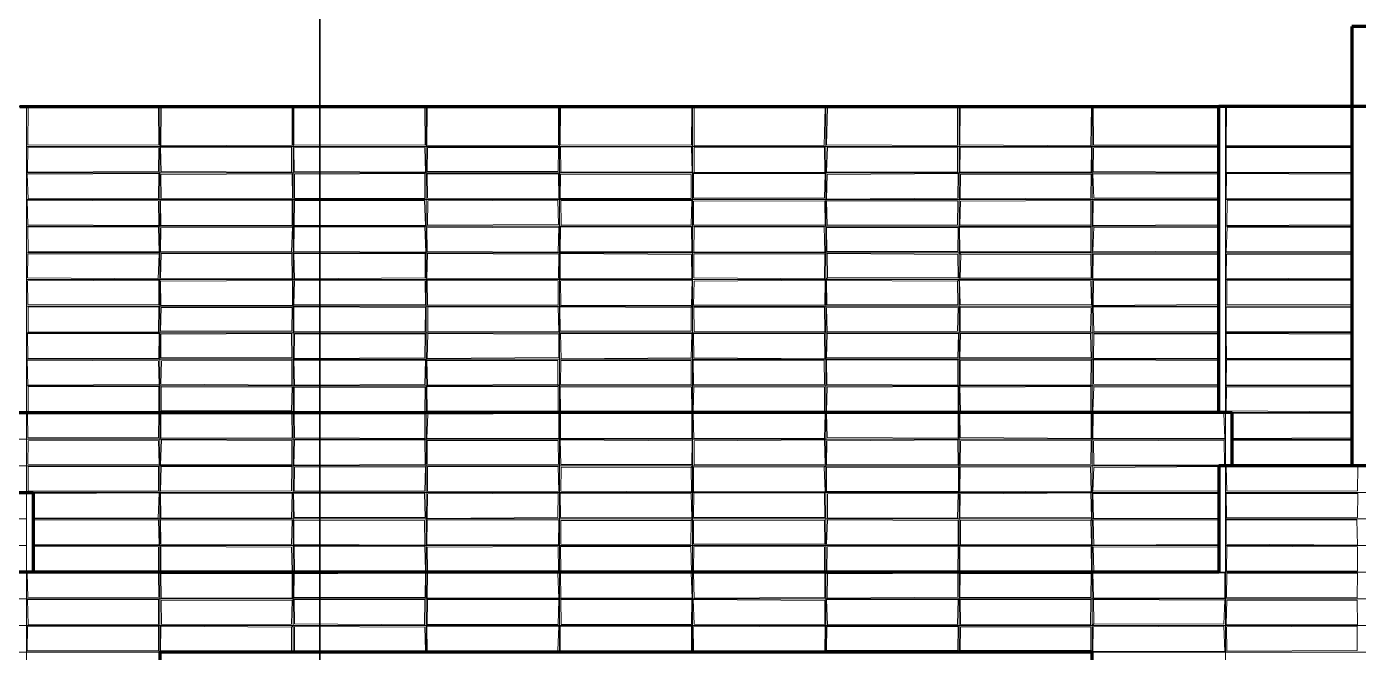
# Model space of a CAD drawing. Extents: x -50000 to 1632000, y -47600 to 308800.
# Drawn here: x 946000 to 1005987, y 46586 to 74800 of the extents above; entities that cross this region are included whole.
import ezdxf

# ---------------------------------------------------------------- set-up
doc = ezdxf.new("R2010")
doc.units = 0
doc.header["$MEASUREMENT"] = 0
doc.layers.get('Defpoints').update_dxf_attribs({"color": 6})
doc.layers.add('2', color=7, linetype='Continuous')
doc.styles.get("Standard").update_dxf_attribs({"font": 'isocpeur.ttf'})
doc.dimstyles.get("Standard").update_dxf_attribs({"dimscale": 200, "dimtxt": 2.5, "dimasz": 1.5, "dimexe": 1.5, "dimexo": 5, "dimgap": 1, "dimtad": 1, "dimtoh": 1, "dimdec": 0, "dimrnd": 10, "dimzin": 0, "dimtxsty": 'Standard', "dimblk": 'OBLIQUE', "dimcen": 1, "dimdle": 1.5, "dimclrd": 256, "dimclre": 256, "dimclrt": 256, "dimadec": 0, "dimazin": 0, "dimtfac": 1, "dimtdec": 0, "dimtix": 1, "dimtmove": 0, "dimatfit": 3, "dimldrblk": 'NONE', "dimfxl": 1, "dimtolj": 1, "dimtzin": 0, "dimlwd": 18, "dimlwe": 18, "dimarcsym": 1})

# ---------------------------------------------------------------- blocks, each defined once
blk = doc.blocks.new('_Oblique')
at = {"color": 0, "linetype": 'ByBlock', "lineweight": -2}
blk.add_line((-0.5, -0.5), (0.5, 0.5), dxfattribs=at)
blk = doc.blocks.new('*D19')
at = {"layer": '2', "linetype": 'Continuous', "lineweight": 18, "transparency": 16777216}
blk.add_line((837700, -4400), (1240300, -4400), dxfattribs=at)
at = {"layer": 'Defpoints', "color": 0, "linetype": 'Continuous', "transparency": 16777216}
for p in [(1240000, 220000), (838000, 0), (1240000, -4400)]:
    blk.add_point(p, dxfattribs=at)
at = {"layer": '2', "linetype": 'Continuous', "lineweight": 18, "transparency": 16777216, "xscale": 300, "yscale": 300, "zscale": 300, "rotation": 180}
blk.add_blockref('_Oblique', (838000, -4400), dxfattribs=at)
at = {"layer": '2', "linetype": 'Continuous', "lineweight": 18, "transparency": 16777216, "xscale": 300, "yscale": 300, "zscale": 300}
blk.add_blockref('_Oblique', (1240000, -4400), dxfattribs=at)
at = {"layer": '2', "linetype": 'Continuous', "lineweight": 18, "transparency": 16777216, "insert": (1039000, -3950), "char_height": 500, "attachment_point": 5}
blk.add_mtext('\\A1;402000', dxfattribs=at)
blk = doc.blocks.new('_None')

msp = doc.modelspace()

# ---------------------------------------------------------------- linework, layer by layer
at = {"layer": '2', "linetype": 'Continuous', "lineweight": 70}
for p, q in [((1030300, 74800), (1005700, 74800)), ((1005700, 74800), (1005700, 71200)), ((945700, 71200), (999700, 71200)), ((999700, 57400), (999700, 71200)), ((1005700, 71200), (999700, 71200)), ((1030300, 71200), (1005700, 71200)), ((1005700, 71200), (1005700, 55000)), ((942700, 57400), (964000, 57400)), ((1000300, 57400), (964000, 57400)), ((1000300, 55000), (1000300, 57400)), ((1036300, 55000), (999700, 55000)), ((999700, 55000), (999700, 50200)), ((937300, 53800), (946300, 53800)), ((946300, 53800), (946300, 50200)), ((999700, 50200), (921700, 50200))]:
    msp.add_line(p, q, dxfattribs=at)
at = {"layer": '2', "color": 8, "linetype": 'Continuous', "lineweight": 13}
for p, q in [((946000, 71200), (946000, 14200)), ((952000, 33400), (952000, 71200)), ((958000, 46600), (958000, 71200)), ((964000, 46600), (964000, 71200)), ((970000, 46600), (970000, 71200)), ((976000, 46600), (976000, 71200)), ((982000, 46600), (982000, 71200)), ((988000, 46600), (988000, 71200)), ((994000, 71200), (994000, 16600)), ((1000000, 33400), (1000000, 71200)), ((999700, 69400), (946000, 69400)), ((1005700, 69400), (1000000, 69400)), ((999700, 68200), (946000, 68200)), ((1005700, 68200), (1000000, 68200)), ((999700, 67000), (946000, 67000)), ((1005700, 67000), (1000000, 67000)), ((999700, 65800), (946000, 65800)), ((1005700, 65800), (1000000, 65800)), ((999700, 64600), (946000, 64600)), ((1005700, 64600), (1000000, 64600)), ((999700, 63400), (946000, 63400)), ((1005700, 63400), (1000000, 63400)), ((999700, 62200), (946000, 62200)), ((1005700, 62200), (1000000, 62200)), ((999700, 61000), (946000, 61000)), ((1005700, 61000), (1000000, 61000)), ((999700, 59800), (946000, 59800)), ((1005700, 59800), (1000000, 59800)), ((999700, 58600), (946000, 58600)), ((1005700, 58600), (1000000, 58600)), ((1005700, 57400), (1000300, 57400)), ((1000000, 56200), (943000, 56200)), ((1005700, 56200), (1000300, 56200)), ((999700, 55000), (943000, 55000)), ((999700, 53800), (946300, 53800)), ((1036000, 53800), (1000000, 53800)), ((946000, 52600), (937300, 52600)), ((999700, 52600), (946300, 52600)), ((1036000, 52600), (1000000, 52600)), ((946000, 51400), (937300, 51400)), ((999700, 51400), (946300, 51400)), ((1036000, 51400), (1000000, 51400)), ((1090000, 50200), (922000, 50200)), ((1114000, 49000), (922000, 49000)), ((1114000, 47800), (922000, 47800)), ((1114000, 46600), (922000, 46600))]:
    msp.add_line(p, q, dxfattribs=at)
at = {"layer": '2', "color": 8, "linetype": 'Continuous', "lineweight": 9}
for p, q in [((946054, 69455.7), (946072.9, 71166.3)), ((946072.9, 71166.3), (951942.4, 71129.3)), ((951960, 69474.1), (951942.4, 71129.3)), ((952038.3, 69427.2), (952057.4, 71153.5)), ((952057.4, 71153.5), (957954, 71127.6)), ((957965.8, 69454.8), (957954, 71127.6)), ((958029.8, 69449), (958031.1, 71162.5)), ((958031.1, 71162.5), (963936.9, 71165.5)), ((963953, 69467.8), (963936.9, 71165.5)), ((964026.3, 69438.3), (964046.9, 71130.8)), ((964046.9, 71130.8), (969954, 71174.7)), ((969958.7, 69451.8), (969954, 71174.7)), ((970026.9, 69474.6), (970051.7, 71146.9)), ((970051.7, 71146.9), (975964.3, 71134.4)), ((975948.4, 69455.2), (975964.3, 71134.4)), ((976062.5, 71139.6), (981964.1, 71154.1)), ((976066, 69426.8), (976062.5, 71139.6)), ((981931, 69445.8), (981964.1, 71154.1)), ((982025.9, 69471.2), (982073.1, 71152.7)), ((982073.1, 71152.7), (987930.1, 71150)), ((987930, 69434.7), (987930.1, 71150)), ((988037, 69467.7), (988052.5, 71171.1)), ((988052.5, 71171.1), (993961.4, 71167.3)), ((993929.1, 69428.6), (993961.4, 71167.3)), ((994042.3, 71150.3), (999684.6, 71163.7)), ((994062.7, 69448.9), (994042.3, 71150.3)), ((1000027.4, 69430.4), (1000049.1, 71159.9)), ((1000049.1, 71159.9), (1005680.9, 71164.7)), ((946044.7, 68241.5), (946056.9, 69362.7)), ((946054, 69455.7), (951960, 69474.1)), ((946056.9, 69362.7), (951959.6, 69332.1)), ((951934, 68272), (951959.6, 69332.1)), ((952031, 69347), (957928.5, 69357.2)), ((952054.3, 68273.2), (952031, 69347)), ((952038.3, 69427.2), (957965.8, 69454.8)), ((957926.9, 68234.8), (957928.5, 69357.2)), ((958029.8, 69449), (963953, 69467.8)), ((958030.6, 69329.2), (963940.1, 69345.1)), ((958049.7, 68270.5), (958030.6, 69329.2)), ((963960.1, 68234.4), (963940.1, 69345.1)), ((964026.3, 69438.3), (969958.7, 69451.8)), ((964036.1, 68260.9), (964057.7, 69353.6)), ((964057.7, 69353.6), (969959.3, 69346.8)), ((969946.5, 68262.5), (969959.3, 69346.8)), ((970026.9, 69474.6), (975948.4, 69455.2)), ((970053.5, 69372.4), (975942.2, 69364.9)), ((970059.8, 68233), (970053.5, 69372.4)), ((975974.1, 68233.9), (975942.2, 69364.9)), ((976066, 69426.8), (981931, 69445.8)), ((976067, 69354.9), (981935.5, 69371.9)), ((976074.8, 68234.3), (976067, 69354.9)), ((981949.8, 68229.1), (981935.5, 69371.9)), ((982025.9, 69471.2), (987930, 69434.7)), ((982035.7, 68257.7), (982072.3, 69359.8)), ((982072.3, 69359.8), (987934.5, 69356.4)), ((987934, 68239.4), (987934.5, 69356.4)), ((988037, 69467.7), (993929.1, 69428.6)), ((988045.2, 69343.7), (988041.2, 68253.9)), ((988045.2, 69343.7), (993962.7, 69360.4)), ((993944.5, 68230.9), (993962.7, 69360.4)), ((994045.8, 68264.4), (994051.1, 69338.2)), ((994051.1, 69338.2), (999670.9, 69354.2)), ((994062.7, 69448.9), (999668.1, 69454.6)), ((1000025.2, 69356.3), (1005664.1, 69342.9)), ((1000027.9, 68241.1), (1000025.2, 69356.3)), ((1000027.4, 69430.4), (1005669.5, 69448.7)), ((946028.2, 68151.2), (951956.8, 68173)), ((946068.7, 67039.6), (946028.2, 68151.2)), ((946044.7, 68241.5), (951934, 68272)), ((951946.7, 67045.5), (951956.8, 68173)), ((952051.2, 68131.9), (957966.3, 68161.9)), ((952062.8, 67054.9), (952051.2, 68131.9)), ((952054.3, 68273.2), (957926.9, 68234.8)), ((957971.1, 67060.7), (957966.3, 68161.9)), ((958049.7, 68270.5), (963960.1, 68234.4)), ((958065.1, 68143), (963934.6, 68169.8)), ((958071.1, 67045.9), (958065.1, 68143)), ((963932.4, 67042.9), (963934.6, 68169.8)), ((964036.1, 68260.9), (969946.5, 68262.5)), ((964036.4, 68160.7), (969953.5, 68158.2)), ((964050.1, 67069.5), (964036.4, 68160.7)), ((969971.8, 67048.7), (969953.5, 68158.2)), ((970037.3, 67044.4), (970048.5, 68143.9)), ((970048.5, 68143.9), (975932.4, 68137.5)), ((970059.8, 68233), (975974.1, 68233.9)), ((975927.2, 67050.5), (975932.4, 68137.5)), ((976035.3, 67068.4), (976041.8, 68174.9)), ((976041.8, 68174.9), (981968.6, 68170.9)), ((976074.8, 68234.3), (981949.8, 68229.1)), ((981944.5, 67069.3), (981968.6, 68170.9)), ((982034.2, 67025.6), (982063.4, 68131.1)), ((982035.7, 68257.7), (987934, 68239.4)), ((982063.4, 68131.1), (987965.2, 68174.5)), ((987940.5, 67069.3), (987965.2, 68174.5)), ((988041.2, 68253.9), (993944.5, 68230.9)), ((988046.9, 67035), (988066.8, 68152)), ((988066.8, 68152), (993957.9, 68151.3)), ((993933.4, 67061.8), (993957.9, 68151.3)), ((994027.1, 68149.5), (999675.4, 68168)), ((994069.1, 67069), (994027.1, 68149.5)), ((994045.8, 68264.4), (999672.2, 68242.3)), ((1000027.9, 68241.1), (1005664.1, 68227.2)), ((1000034.7, 67051.1), (1000051.1, 68174.4)), ((1000051.1, 68174.4), (1005669.8, 68151.5)), ((946027.1, 66971.7), (951936.5, 66950.3)), ((946051.3, 65862.2), (946027.1, 66971.7)), ((946068.7, 67039.6), (951946.7, 67045.5)), ((951953, 65827), (951936.5, 66950.3)), ((952035, 66939.9), (957961.4, 66973.9)), ((952040.8, 65838), (952035, 66939.9)), ((952062.8, 67054.9), (957971.1, 67060.7)), ((957964.9, 65842.6), (957961.4, 66973.9)), ((958055.5, 65827.2), (958059.3, 66958.2)), ((958059.3, 66958.2), (963928.7, 66966.7)), ((958071.1, 67045.9), (963932.4, 67042.9)), ((963969.6, 65825.6), (963928.7, 66966.7)), ((964050.1, 67069.5), (969971.8, 67048.7)), ((964054.8, 65851.1), (964074.9, 66947.4)), ((964074.9, 66947.4), (969929.1, 66972.7)), ((969953.7, 65871.8), (969929.1, 66972.7)), ((970037.3, 67044.4), (975927.2, 67050.5)), ((970061.4, 66965.6), (975963.5, 66962.2)), ((970070.9, 65844.7), (970061.4, 66965.6)), ((975935.1, 65857.4), (975963.5, 66962.2)), ((976035.3, 67068.4), (981944.5, 67069.3)), ((976042.3, 66930.2), (981947.3, 66939.7)), ((976042.7, 65855.8), (976042.3, 66930.2)), ((981966.2, 65850.8), (981947.3, 66939.7)), ((982034.2, 67025.6), (987940.5, 67069.3)), ((982036.4, 66949.2), (987940.7, 66947.7)), ((982055.1, 65845.1), (982036.4, 66949.2)), ((987936.7, 65861.5), (987940.7, 66947.7)), ((988040.1, 65861.3), (988064.4, 66929.7)), ((988046.9, 67035), (993933.4, 67061.8)), ((988064.4, 66929.7), (993931.3, 66961.9)), ((993933.2, 65842.5), (993931.3, 66961.9)), ((994031.8, 65829.6), (994036.4, 66941.7)), ((994036.4, 66941.7), (999681.8, 66963.1)), ((994069.1, 67069), (999682, 67066.2)), ((1000034.7, 67051.1), (1005666.3, 67059.9)), ((1000057.8, 65838.8), (1000071.5, 66966.6)), ((1000071.5, 66966.6), (1005672.5, 66968.7)), ((946051.3, 65862.2), (951953, 65827)), ((946054.5, 65773.8), (951932.6, 65757.3)), ((946072.5, 64639.9), (946054.5, 65773.8)), ((951965.9, 64641.7), (951932.6, 65757.3)), ((952027.4, 64661.5), (952047.9, 65729.1)), ((952040.8, 65838), (957964.9, 65842.6)), ((952047.9, 65729.1), (957973.7, 65761.7)), ((957933.1, 64650.6), (957973.7, 65761.7)), ((958040.8, 64653.1), (958050.3, 65768.7)), ((958050.3, 65768.7), (963936.8, 65774.5)), ((958055.5, 65827.2), (963969.6, 65825.6)), ((963975, 64629), (963936.8, 65774.5)), ((964033, 65727.9), (969971.9, 65763.7)), ((964046.8, 64656.5), (964033, 65727.9)), ((964054.8, 65851.1), (969953.7, 65871.8)), ((969945.8, 64629.5), (969971.9, 65763.7)), ((970036.9, 64648.1), (970043, 65767)), ((970043, 65767), (975954.6, 65754.3)), ((970070.9, 65844.7), (975935.1, 65857.4)), ((975967.2, 64649.3), (975954.6, 65754.3)), ((976042.7, 65855.8), (981966.2, 65850.8)), ((976047.2, 64634.1), (976062.1, 65754.6)), ((976062.1, 65754.6), (981931.4, 65773.1)), ((981951.7, 64634.9), (981931.4, 65773.1)), ((982030.3, 65742.6), (987963.1, 65737.3)), ((982042.5, 64658.5), (982030.3, 65742.6)), ((982055.1, 65845.1), (987936.7, 65861.5)), ((987940.3, 64660.2), (987963.1, 65737.3)), ((988025.7, 65758.1), (993938.5, 65752.4)), ((988039.8, 64646.7), (988025.7, 65758.1)), ((988040.1, 65861.3), (993933.2, 65842.5)), ((993932.3, 64648.8), (993938.5, 65752.4)), ((994026, 64671), (994071.5, 65758.8)), ((994031.8, 65829.6), (999677.7, 65858.4)), ((994071.5, 65758.8), (999670.6, 65741.2)), ((1000035.8, 64638.5), (1000074.6, 65761.8)), ((1000057.8, 65838.8), (1005666, 65858.3)), ((1000074.6, 65761.8), (1005666.9, 65755.9)), ((946035.9, 63474.8), (946046.5, 64538.7)), ((946046.5, 64538.7), (951968.3, 64557.8)), ((946072.5, 64639.9), (951965.9, 64641.7)), ((951929.4, 63425.1), (951968.3, 64557.8)), ((952027.4, 64661.5), (957933.1, 64650.6)), ((952036.6, 63454.5), (952055.3, 64557.7)), ((952055.3, 64557.7), (957951.4, 64569.1)), ((957956.1, 63434.9), (957951.4, 64569.1)), ((958028.7, 64562.7), (963944.6, 64566.6)), ((958059.2, 63434.2), (958028.7, 64562.7)), ((958040.8, 64653.1), (963975, 64629)), ((963959.1, 63470), (963944.6, 64566.6)), ((964029.3, 63452.1), (964061, 64574.1)), ((964046.8, 64656.5), (969945.8, 64629.5)), ((964061, 64574.1), (969969.9, 64539)), ((969960.9, 63444.3), (969969.9, 64539)), ((970029.4, 63425.4), (970036.4, 64564.9)), ((970036.4, 64564.9), (975941.7, 64532.3)), ((970036.9, 64648.1), (975967.2, 64649.3)), ((975961.4, 63433.6), (975941.7, 64532.3)), ((976047.2, 64634.1), (981951.7, 64634.9)), ((976051.8, 63473.3), (976056.8, 64540.4)), ((976056.8, 64540.4), (981956.4, 64557.9)), ((981939.2, 63432), (981956.4, 64557.9)), ((982042.5, 64658.5), (987940.3, 64660.2)), ((982066.7, 64567.7), (987952.5, 64532.3)), ((982072.3, 63474.7), (982066.7, 64567.7)), ((987955.5, 63473.5), (987952.5, 64532.3)), ((988000, 64600), (988074.3, 64531.6)), ((988039.8, 64646.7), (993932.3, 64648.8)), ((988044.3, 63453.4), (988074.3, 64531.6)), ((988074.3, 64531.6), (993938.3, 64538.8)), ((993956.3, 63458.4), (993938.3, 64538.8)), ((994026, 64671), (999679.2, 64647.8)), ((994029.1, 63463.4), (994034.8, 64542.6)), ((994034.8, 64542.6), (999668.4, 64533)), ((1000031.2, 63454.6), (1000041.1, 64538.2)), ((1000035.8, 64638.5), (1005668.5, 64669.6)), ((1000041.1, 64538.2), (1005668, 64533.3)), ((946035.9, 63474.8), (951929.4, 63425.1)), ((946042, 63333), (951959.3, 63361.5)), ((946053.1, 62273.6), (946042, 63333)), ((951952.4, 62256.9), (951959.3, 63361.5)), ((952034.7, 63330.5), (957969, 63347.3)), ((952052.1, 62233.5), (952034.7, 63330.5)), ((952036.6, 63454.5), (957956.1, 63434.9)), ((957971.7, 62228.4), (957969, 63347.3)), ((958065.2, 63357.7), (958040.9, 62260.4)), ((958059.2, 63434.2), (963959.1, 63470)), ((963956.7, 63332.4), (958065.2, 63357.7)), ((963959.8, 62257), (963956.7, 63332.4)), ((964029.3, 63452.1), (969960.9, 63444.3)), ((964040.8, 63371.8), (969941.5, 63341.9)), ((964049.8, 62239), (964040.8, 63371.8)), ((969947.2, 62255.9), (969941.5, 63341.9)), ((970029.4, 63425.4), (975961.4, 63433.6)), ((970050.6, 63345.5), (975974, 63372)), ((970060.4, 62230), (970050.6, 63345.5)), ((975952.5, 62247.7), (975974, 63372)), ((976042.8, 62240.7), (976067.4, 63329.5)), ((976051.8, 63473.3), (981939.2, 63432)), ((976067.4, 63329.5), (981963.3, 63371.1)), ((981948.6, 62249.8), (981963.3, 63371.1)), ((982000, 63400), (982072.3, 63474.7)), ((982028.1, 63360.5), (987925.7, 63328.2)), ((982047.5, 62249.5), (982028.1, 63360.5)), ((982072.3, 63474.7), (987955.5, 63473.5)), ((988000, 63400), (987925.7, 63328.2)), ((987949.6, 62262.7), (987925.7, 63328.2)), ((988027.7, 63352.3), (993942.5, 63336)), ((988043.1, 62266.7), (988027.7, 63352.3)), ((988044.3, 63453.4), (993956.3, 63458.4)), ((993962.6, 62249.8), (993942.5, 63336)), ((994029.1, 63463.4), (999678.1, 63446.3)), ((994044.3, 62227.5), (994052.2, 63347.4)), ((994052.2, 63347.4), (999673.6, 63336.5)), ((1000031.2, 63454.6), (1005682.7, 63430.1)), ((1000061.3, 62259.1), (1000068.9, 63365.1)), ((1000068.9, 63365.1), (1005664.2, 63341.8)), ((946053.1, 62273.6), (951952.4, 62256.9)), ((946070.5, 61030.8), (946074.3, 62164.6)), ((946074.3, 62164.6), (951956.2, 62163.4)), ((951943.5, 61025.8), (951956.2, 62163.4)), ((952029.3, 61068.8), (952053.2, 62135.6)), ((952052.1, 62233.5), (957971.7, 62228.4)), ((952053.2, 62135.6), (957962.6, 62134.8)), ((957943.3, 61067.7), (957962.6, 62134.8)), ((958033.1, 61035.7), (958033.7, 62169.9)), ((958033.7, 62169.9), (963963.1, 62134.4)), ((958040.9, 62260.4), (963959.8, 62257)), ((963955.2, 61056.2), (963963.1, 62134.4)), ((964049.8, 62239), (969947.2, 62255.9)), ((964069, 62170), (969938.2, 62163.4)), ((964073.1, 61032.7), (964069, 62170)), ((969969.6, 61050.9), (969938.2, 62163.4)), ((970025.1, 62159.6), (975927.6, 62128.6)), ((970025.3, 61068.5), (970025.1, 62159.6)), ((970060.4, 62230), (975952.5, 62247.7)), ((976000, 62200), (975927.6, 62128.6)), ((975928.9, 61067.8), (975927.6, 62128.6)), ((976042.8, 62240.7), (981948.6, 62249.8)), ((976057.6, 62148.9), (981941.2, 62149.7)), ((976068.6, 61052.7), (976057.6, 62148.9)), ((981961.4, 61036.4), (981941.2, 62149.7)), ((982034.7, 62127), (987960.2, 62129.3)), ((982063.6, 61032.5), (982034.7, 62127)), ((982047.5, 62249.5), (987949.6, 62262.7)), ((987933.4, 61067), (987960.2, 62129.3)), ((988043.1, 62266.7), (993962.6, 62249.8)), ((988057, 62156), (993955.9, 62125.1)), ((988057.6, 61049.5), (988057, 62156)), ((993926.8, 61041.3), (993955.9, 62125.1)), ((994044.3, 62227.5), (999679.3, 62266.5)), ((994047.7, 62168.9), (999684.8, 62172)), ((994072.6, 61033.1), (994047.7, 62168.9)), ((1000028.5, 62130.8), (1005670.5, 62154)), ((1000033.6, 61046.1), (1000028.5, 62130.8)), ((1000061.3, 62259.1), (1005669.6, 62267.6)), ((946043.3, 60964.4), (951974.2, 60955.5)), ((946048.4, 59837.1), (946043.3, 60964.4)), ((946070.5, 61030.8), (951943.5, 61025.8)), ((951954.4, 59844.5), (951974.2, 60955.5)), ((952029.3, 61068.8), (957943.3, 61067.7)), ((952038.6, 60934.5), (957925.9, 60966.2)), ((952050.3, 59864.2), (952038.6, 60934.5)), ((957939, 59873.6), (957925.9, 60966.2)), ((958033.1, 61035.7), (963955.2, 61056.2)), ((958044.8, 59843), (958059.3, 60954.4)), ((958059.3, 60954.4), (963946.3, 60952)), ((963940.5, 59862.7), (963946.3, 60952)), ((964036.7, 59828.9), (964066.5, 60970.8)), ((964066.5, 60970.8), (969973.3, 60927.7)), ((964073.1, 61032.7), (969969.6, 61050.9)), ((969969.4, 59874.5), (969973.3, 60927.7)), ((970025.3, 61068.5), (975928.9, 61067.8)), ((970044.2, 60965.7), (975969.8, 60969.6)), ((970071.1, 59827.1), (970044.2, 60965.7)), ((975935.3, 59860.7), (975969.8, 60969.6)), ((976045.6, 60958.4), (981933.1, 60946.7)), ((976051.7, 59871.8), (976045.6, 60958.4)), ((976068.6, 61052.7), (981961.4, 61036.4)), ((981951.2, 59825.3), (981933.1, 60946.7)), ((982028.8, 59862), (982066.1, 60964.6)), ((982063.6, 61032.5), (987933.4, 61067)), ((982066.1, 60964.6), (987972.1, 60961)), ((987945.7, 59868.8), (987972.1, 60961)), ((988028.9, 59866.9), (988061.6, 60961.4)), ((988057.6, 61049.5), (993926.8, 61041.3)), ((988061.6, 60961.4), (993925.8, 60969.4)), ((993958.5, 59872.7), (993925.8, 60969.4)), ((994052.5, 59853.3), (994069.6, 60948.9)), ((994069.6, 60948.9), (999677.8, 60955.8)), ((994072.6, 61033.1), (999679.2, 61073.1)), ((1000033.6, 61046.1), (1005662.9, 61036.1)), ((1000037, 60969.8), (1005667.8, 60930.6)), ((1000051.1, 59838.6), (1000037, 60969.8)), ((946025.7, 59763.7), (951935.7, 59734.1)), ((946057.7, 58628.1), (946025.7, 59763.7)), ((946048.4, 59837.1), (951954.4, 59844.5)), ((951969.1, 58658.1), (951935.7, 59734.1)), ((952050.3, 59864.2), (957939, 59873.6)), ((952051.3, 58672.9), (952074.3, 59733.6)), ((952074.3, 59733.6), (957948, 59755.9)), ((957945.1, 58628.5), (957948, 59755.9)), ((958029.9, 59756.8), (963968.3, 59757.6)), ((958063.8, 58639.6), (958029.9, 59756.8)), ((958044.8, 59843), (963940.5, 59862.7)), ((963929.7, 58664.7), (963968.3, 59757.6)), ((964027.1, 59752.9), (969933.3, 59739.8)), ((964061.5, 58634.4), (964027.1, 59752.9)), ((964036.7, 59828.9), (969969.4, 59874.5)), ((969926.2, 58668.3), (969933.3, 59739.8)), ((970046.9, 58661.7), (970067.3, 59745.4)), ((970067.3, 59745.4), (975934.9, 59747.7)), ((970071.1, 59827.1), (975935.3, 59860.7)), ((975934.2, 58641.6), (975934.9, 59747.7)), ((976027.8, 59766.9), (981926, 59761.9)), ((976042.6, 58652.1), (976027.8, 59766.9)), ((976051.7, 59871.8), (981951.2, 59825.3)), ((981941.2, 58668.9), (981926, 59761.9)), ((982028.8, 59862), (987945.7, 59868.8)), ((982032.1, 59766), (987939.1, 59769.9)), ((982046.7, 58666.3), (982032.1, 59766)), ((987940.5, 58633), (987939.1, 59769.9)), ((988028.9, 59866.9), (993958.5, 59872.7)), ((988050.8, 58631.1), (988057.6, 59743.8)), ((988057.6, 59743.8), (993955.7, 59760.6)), ((993930.3, 58640), (993955.7, 59760.6)), ((994052.5, 59853.3), (999682.7, 59836)), ((994053.8, 59769.4), (999676.9, 59746.2)), ((994058.1, 58673.3), (994053.8, 59769.4)), ((1000028.5, 58634.7), (1000043.6, 59766.8)), ((1000043.6, 59766.8), (1005664, 59769.6)), ((1000051.1, 59838.6), (1005668.2, 59842.8)), ((946057.7, 58628.1), (951969.1, 58658.1)), ((946065.2, 57467.1), (946066.9, 58565.6)), ((946066.9, 58565.6), (951958.4, 58566.6)), ((951956.2, 57442.7), (951958.4, 58566.6)), ((952051.3, 58672.9), (957945.1, 58628.5)), ((952063, 57469.9), (952066.9, 58566.2)), ((952066.9, 58566.2), (957957.5, 58546.7)), ((957934.6, 57469.5), (957957.5, 58546.7)), ((958046.4, 57453.8), (958055.2, 58550.8)), ((958055.2, 58550.8), (963953.3, 58541.7)), ((958063.8, 58639.6), (963929.7, 58664.7)), ((963935.6, 57441.1), (963953.3, 58541.7)), ((964027.3, 58571.8), (969947, 58554.2)), ((964049.1, 57427), (964027.3, 58571.8)), ((964061.5, 58634.4), (969926.2, 58668.3)), ((970000, 58600), (969926.2, 58668.3)), ((969948.7, 57429.8), (969947, 58554.2)), ((970027.8, 58554.4), (975942.4, 58542)), ((970047, 57467.6), (970027.8, 58554.4)), ((970046.9, 58661.7), (975934.2, 58641.6)), ((975968.9, 57466.8), (975942.4, 58542)), ((976025.1, 57462), (976050.2, 58562.2)), ((976042.6, 58652.1), (981941.2, 58668.9)), ((976050.2, 58562.2), (981934.4, 58545.4)), ((981940.6, 57474.4), (981934.4, 58545.4)), ((982033.1, 57445.4), (982053, 58544.5)), ((982046.7, 58666.3), (987940.5, 58633)), ((982053, 58544.5), (987956.4, 58571.3)), ((987964.7, 57460.2), (987956.4, 58571.3)), ((988028.8, 58550), (993942.2, 58566.8)), ((988066.4, 57472), (988028.8, 58550)), ((988050.8, 58631.1), (993930.3, 58640)), ((993937.5, 57426.1), (993942.2, 58566.8)), ((994031.1, 57460.3), (994064.7, 58553.4)), ((994058.1, 58673.3), (999671.2, 58657.7)), ((994064.7, 58553.4), (999676.7, 58545.1)), ((1000028.5, 58634.7), (1005678.9, 58629.1)), ((1000028.8, 57473.4), (1000041.1, 58554.8)), ((1000041.1, 58554.8), (1005672.1, 58544)), ((946042, 57363.2), (951950, 57370.6)), ((946059, 56254.4), (946042, 57363.2)), ((946065.2, 57467.1), (951956.2, 57442.7)), ((951932.4, 56263.2), (951950, 57370.6)), ((952044.4, 57370.4), (957952.1, 57364.7)), ((952051.1, 56250), (952044.4, 57370.4)), ((952063, 57469.9), (957934.6, 57469.5)), ((957953.9, 56263.3), (957952.1, 57364.7)), ((958046.4, 57453.8), (963935.6, 57441.1)), ((958057.7, 57366.6), (963942.4, 57367.7)), ((958062, 56253.4), (958057.7, 57366.6)), ((963935.8, 56235.9), (963942.4, 57367.7)), ((964029, 56231), (964064.9, 57329.1)), ((964049.1, 57427), (969948.7, 57429.8)), ((964064.9, 57329.1), (969969.1, 57360.6)), ((969971.8, 56238.7), (969969.1, 57360.6)), ((970047, 57467.6), (975968.9, 57466.8)), ((970050.5, 56236.7), (970055.1, 57343.1)), ((970055.1, 57343.1), (975961.3, 57357.8)), ((975964.9, 56249.9), (975961.3, 57357.8)), ((976025.1, 57462), (981940.6, 57474.4)), ((976027.6, 57348.8), (981973.5, 57369)), ((976052.5, 56226.1), (976027.6, 57348.8)), ((981941.1, 56228.2), (981973.5, 57369)), ((982030, 57373.8), (987963.6, 57340.2)), ((982060.2, 56269.3), (982030, 57373.8)), ((982033.1, 57445.4), (987964.7, 57460.2)), ((987966.6, 56250.1), (987963.6, 57340.2)), ((988036.4, 57372.3), (993954.2, 57334.2)), ((988051.7, 56273.4), (988036.4, 57372.3)), ((988066.4, 57472), (993937.5, 57426.1)), ((993947.2, 56233.3), (993954.2, 57334.2)), ((994031.1, 57460.3), (999668.3, 57452.8)), ((994031.6, 56230), (994035.7, 57358.6)), ((994035.7, 57358.6), (999933, 57349.4)), ((999965, 56244.5), (999933, 57349.4)), ((1000028.8, 57473.4), (1005673.1, 57435)), ((1000327.7, 57364.7), (1005663.2, 57335.9)), ((946049.8, 55073.8), (946062.9, 56129)), ((946059, 56254.4), (951932.4, 56263.2)), ((946062.9, 56129), (951936.2, 56142.9)), ((951965.9, 55061.9), (951936.2, 56142.9)), ((952034.1, 55040.7), (952069.9, 56166.9)), ((952051.1, 56250), (957953.9, 56263.3)), ((952069.9, 56166.9), (957941.3, 56141.4)), ((957948.6, 55039.5), (957941.3, 56141.4)), ((958037.5, 55032.8), (958063.6, 56153.7)), ((958062, 56253.4), (963935.8, 56235.9)), ((958063.6, 56153.7), (963933, 56166.8)), ((963950.2, 55059), (963933, 56166.8)), ((964029, 56231), (969971.8, 56238.7)), ((964037.8, 55074.6), (964047.4, 56132.4)), ((964047.4, 56132.4), (969941.9, 56134.4)), ((969956.3, 55051), (969941.9, 56134.4)), ((970034.1, 56172.7), (975972.6, 56131.7)), ((970070, 55063), (970034.1, 56172.7)), ((970050.5, 56236.7), (975964.9, 56249.9)), ((975956.1, 55058.9), (975972.6, 56131.7)), ((976052.5, 56226.1), (981941.1, 56228.2)), ((976065.6, 55048.4), (976069.4, 56130.2)), ((976069.4, 56130.2), (981937.3, 56165.1)), ((981964.1, 55074.4), (981937.3, 56165.1)), ((982028.7, 55056.9), (982047.4, 56125.4)), ((982047.4, 56125.4), (987949.8, 56172.7)), ((982060.2, 56269.3), (987966.6, 56250.1)), ((987963.4, 55045.8), (987949.8, 56172.7)), ((988051.7, 56273.4), (993947.2, 56233.3)), ((988051.8, 55060.6), (988061.1, 56130.1)), ((988061.1, 56130.1), (993947.6, 56143.5)), ((993928.9, 55067.5), (993947.6, 56143.5)), ((994031.6, 56230), (999965, 56244.5)), ((994051.8, 56129.7), (999940.9, 56159.9)), ((994073.2, 55025.6), (994051.8, 56129.7)), ((999954.9, 55040.9), (999940.9, 56159.9)), ((1000322.5, 56231.9), (1005669.2, 56253)), ((1000331.2, 56154.7), (1005671.4, 56150.5)), ((946049.8, 55073.8), (951965.9, 55061.9)), ((946066.8, 53857.4), (946071.3, 54962)), ((946071.3, 54962), (951935.6, 54965.3)), ((951938.9, 53862), (951935.6, 54965.3)), ((952034.1, 55040.7), (957948.6, 55039.5)), ((952034.2, 53849.4), (952059.9, 54960.4)), ((952059.9, 54960.4), (957951.9, 54969.6)), ((957932.1, 53862.8), (957951.9, 54969.6)), ((958037.5, 55032.8), (963950.2, 55059)), ((958048.7, 53861.1), (958071.7, 54940.6)), ((958071.7, 54940.6), (963965.6, 54947.7)), ((963935.3, 53848), (963965.6, 54947.7)), ((964037.8, 55074.6), (969956.3, 55051)), ((969948.2, 54963.7), (964058.9, 54949.5)), ((964058.9, 54949.5), (964059.5, 53845.9)), ((969971.3, 53860.5), (969948.2, 54963.7)), ((970069.7, 53857.5), (970070.6, 54934.3)), ((970070, 55063), (975956.1, 55058.9)), ((970070.6, 54934.3), (975929.4, 54927)), ((976000, 55000), (975929.4, 54927)), ((975951.9, 53827.4), (975929.4, 54927)), ((976034.9, 53832.2), (976035.9, 54946)), ((976035.9, 54946), (981926.6, 54930.4)), ((976065.6, 55048.4), (981964.1, 55074.4)), ((982000, 55000), (981926.6, 54930.4)), ((981963.9, 53833.3), (981926.6, 54930.4)), ((982028.7, 55056.9), (987963.4, 55045.8)), ((982029.9, 53838.7), (982036.4, 54943.7)), ((982036.4, 54943.7), (987973.1, 54943.8)), ((987971.3, 53838.5), (987973.1, 54943.8)), ((988038.4, 53847.6), (988049.9, 54942.1)), ((988049.9, 54942.1), (993926.2, 54949.2)), ((988051.8, 55060.6), (993928.9, 55067.5)), ((993957.7, 53826), (993926.2, 54949.2)), ((994033.1, 53848.5), (994066, 54925.5)), ((994066, 54925.5), (999672, 54972.1)), ((994073.2, 55025.6), (999954.9, 55040.9)), ((1000032.5, 54960.2), (1005956.9, 54956.6)), ((1000067.9, 53852.2), (1000032.5, 54960.2)), ((1000326.5, 55039.4), (1005663.2, 55031.1)), ((1005952.5, 53864.8), (1005956.9, 54956.6)), ((946066.8, 53857.4), (951938.9, 53862)), ((946325.9, 53750.3), (951964.5, 53772.5)), ((951930.8, 52639), (951964.5, 53772.5)), ((952032.9, 53770), (957956.1, 53769.7)), ((952043.2, 52654.6), (952032.9, 53770)), ((952034.2, 53849.4), (957932.1, 53862.8)), ((957932.6, 52643.5), (957956.1, 53769.7)), ((958028.3, 53738.4), (963926.5, 53765.3)), ((958043.5, 52674.9), (958028.3, 53738.4)), ((958048.7, 53861.1), (963935.3, 53848)), ((963945.2, 52674.8), (963926.5, 53765.3)), ((964042.5, 52628.3), (964060.6, 53732.9)), ((964059.5, 53845.9), (969971.3, 53860.5)), ((964060.6, 53732.9), (969938.4, 53760)), ((969927.6, 52660.5), (969938.4, 53760)), ((970038.6, 53759), (975934, 53748)), ((970048.8, 52663), (970038.6, 53759)), ((970069.7, 53857.5), (975951.9, 53827.4)), ((975959.8, 52647.6), (975934, 53748)), ((976034.9, 53832.2), (981963.9, 53833.3)), ((976045.2, 52674.1), (976048, 53773.4)), ((976048, 53773.4), (981938.2, 53767.4)), ((981950.3, 52672.7), (981938.2, 53767.4)), ((982029.9, 53838.7), (987971.3, 53838.5)), ((982068.9, 52655.3), (982069.1, 53737)), ((982069.1, 53737), (987954.7, 53745.6)), ((987934.9, 52640), (987954.7, 53745.6)), ((988038.4, 53847.6), (993957.7, 53826)), ((988039.2, 52660.2), (988048.7, 53728.2)), ((988048.7, 53728.2), (993932.5, 53772.5)), ((993970.8, 52654.4), (993932.5, 53772.5)), ((994028.9, 53745.5), (999664, 53746.1)), ((994055.9, 52628.3), (994028.9, 53745.5)), ((994033.1, 53848.5), (999664.7, 53868.8)), ((1000026.5, 53751.6), (1005957.4, 53756.5)), ((1000050.6, 52647.9), (1000026.5, 53751.6)), ((1000067.9, 53852.2), (1005952.5, 53864.8)), ((1005942.3, 52663.2), (1005957.4, 53756.5)), ((946325.6, 52651.8), (951930.8, 52639)), ((946329.8, 52550.4), (951938.5, 52568.4)), ((951972.4, 51452.3), (951938.5, 52568.4)), ((952030.4, 52559.3), (957955.3, 52547)), ((952038.4, 51463), (952030.4, 52559.3)), ((952043.2, 52654.6), (957932.6, 52643.5)), ((957934.4, 51443.5), (957955.3, 52547)), ((958029.8, 52540), (963928.1, 52534.9)), ((958033.8, 51452.2), (958029.8, 52540)), ((958043.5, 52674.9), (963945.2, 52674.8)), ((963938.1, 51427.1), (963928.1, 52534.9)), ((964025.8, 51454.7), (964036.4, 52566)), ((964036.4, 52566), (969973.3, 52554.7)), ((964042.5, 52628.3), (969927.6, 52660.5)), ((969964.7, 51430.4), (969973.3, 52554.7)), ((970048.8, 52663), (975959.8, 52647.6)), ((970055.7, 52526), (975926.2, 52527.1)), ((970066.1, 51458.9), (970055.7, 52526)), ((975925.6, 51452.2), (975926.2, 52527.1)), ((976000, 52600), (975926.2, 52527.1)), ((976037, 52530.2), (981940.3, 52554.9)), ((976045, 51464.1), (976037, 52530.2)), ((976045.2, 52674.1), (981950.3, 52672.7)), ((981960.3, 51469.2), (981940.3, 52554.9)), ((982029.6, 51472), (982072.8, 52560.3)), ((982068.9, 52655.3), (987934.9, 52640)), ((982072.8, 52560.3), (987965.9, 52529.9)), ((987959.4, 51433.2), (987965.9, 52529.9)), ((988039.2, 52660.2), (993970.8, 52654.4)), ((988065, 51437.8), (988066.7, 52547.2)), ((988066.7, 52547.2), (993930, 52527.3)), ((994000, 52600), (993930, 52527.3)), ((993969.8, 51450.7), (993930, 52527.3)), ((994044.3, 52553.6), (999673, 52555.5)), ((994070.1, 51426.7), (994044.3, 52553.6)), ((994055.9, 52628.3), (999669.9, 52631.1)), ((1000030.3, 51468.5), (1000030.8, 52561.1)), ((1000030.8, 52561.1), (1005925.3, 52568.5)), ((1000050.6, 52647.9), (1005942.3, 52663.2)), ((1005955.2, 51426.6), (1005925.3, 52568.5)), ((946323.7, 51358.7), (951945.2, 51348.1)), ((946332.2, 51430.6), (951972.4, 51452.3)), ((951940.7, 50234.9), (951945.2, 51348.1)), ((952038.4, 51463), (957934.4, 51443.5)), ((952049.2, 51361.9), (957936, 51333.4)), ((952051.2, 50228.4), (952049.2, 51361.9)), ((957956.5, 50258.4), (957936, 51333.4)), ((958033.8, 51452.2), (963938.1, 51427.1)), ((958053.9, 51368.4), (963941.7, 51352.9)), ((958061.6, 50229), (958053.9, 51368.4)), ((963963, 50263.1), (963941.7, 51352.9)), ((964025.8, 51454.7), (969964.7, 51430.4)), ((964044.2, 51336.3), (969948.2, 51361.3)), ((964056.9, 50229.7), (964044.2, 51336.3)), ((969957.9, 50242.5), (969948.2, 51361.3)), ((970047.8, 51366.8), (975925.5, 51360.6)), ((970068.3, 50225.6), (970047.8, 51366.8)), ((970066.1, 51458.9), (975925.6, 51452.2)), ((975951.7, 50233.4), (975925.5, 51360.6)), ((976045, 51464.1), (981960.3, 51469.2)), ((976045.6, 50271.9), (976054.2, 51362.5)), ((976054.2, 51362.5), (981946.7, 51345.5)), ((981935.9, 50258.6), (981946.7, 51345.5)), ((982029.6, 51472), (987959.4, 51433.2)), ((982043.4, 50255.7), (982054.4, 51346.7)), ((982054.4, 51346.7), (987954.5, 51355.4)), ((987945.7, 50227.2), (987954.5, 51355.4)), ((988030.1, 51348.1), (993948, 51355.5)), ((988039.5, 50239.2), (988030.1, 51348.1)), ((988065, 51437.8), (993969.8, 51450.7)), ((993970.3, 50251.1), (993948, 51355.5)), ((994039.5, 51350.3), (999668.2, 51329.2)), ((994072.1, 50243.6), (994039.5, 51350.3)), ((994070.1, 51426.7), (999665, 51451.9)), ((1000030.3, 51468.5), (1005955.2, 51426.6)), ((1000052, 50253.5), (1000058.1, 51368)), ((1000058.1, 51368), (1005951, 51348.1)), ((1005953.2, 50245), (1005951, 51348.1)), ((946030.7, 50155.8), (951940.1, 50137.2)), ((946058.4, 49068.1), (946030.7, 50155.8)), ((946326.4, 50263.7), (951940.7, 50234.9)), ((951958.6, 49070.8), (951940.1, 50137.2)), ((952051.2, 50228.4), (957956.5, 50258.4)), ((952051.7, 50131.2), (957958.9, 50142.9)), ((952056.9, 49027.1), (952051.7, 50131.2)), ((957963.4, 49025.9), (957958.9, 50142.9)), ((958041.7, 49053.3), (958048.4, 50129.2)), ((958048.4, 50129.2), (963962.5, 50172.2)), ((958061.6, 50229), (963963, 50263.1)), ((963950.3, 49063.8), (963962.5, 50172.2)), ((964040.7, 49042.4), (964058.5, 50166.4)), ((964056.9, 50229.7), (969957.9, 50242.5)), ((964058.5, 50166.4), (969926, 50135.5)), ((969971.2, 49028.5), (969926, 50135.5)), ((970052.4, 50136.6), (975929.3, 50170.7)), ((970069.8, 49032.1), (970052.4, 50136.6)), ((970068.3, 50225.6), (975951.7, 50233.4)), ((975971.9, 49030.8), (975929.3, 50170.7)), ((976036.8, 50157.8), (981953.7, 50159.1)), ((976068.9, 49031.2), (976036.8, 50157.8)), ((976045.6, 50271.9), (981935.9, 50258.6)), ((981957.4, 49064.6), (981953.7, 50159.1)), ((982000, 50200), (982073.7, 50128.7)), ((982043.4, 50255.7), (987945.7, 50227.2)), ((982062.7, 49031.1), (982073.7, 50128.7)), ((982073.7, 50128.7), (987947.7, 50161)), ((987943.7, 49069), (987947.7, 50161)), ((988038.9, 49066.7), (988051.5, 50146.9)), ((988039.5, 50239.2), (993970.3, 50251.1)), ((988051.5, 50146.9), (993949.1, 50141.4)), ((993940.3, 49055.3), (993949.1, 50141.4)), ((994026.3, 50168.2), (999973.9, 50174.8)), ((994055.4, 49051.4), (994026.3, 50168.2)), ((994072.1, 50243.6), (999666.5, 50239.1)), ((999969.8, 49036), (999973.9, 50174.8)), ((1000052, 50253.5), (1005953.2, 50245)), ((1000053.7, 49053.8), (1000063.9, 50164.5)), ((1000063.9, 50164.5), (1005941, 50151)), ((1005934.8, 49044.1), (1005941, 50151)), ((946035.2, 48972.4), (951934, 48966.6)), ((946071.5, 47832.5), (946035.2, 48972.4)), ((946058.4, 49068.1), (951958.6, 49070.8)), ((951945.5, 47837.6), (951934, 48966.6)), ((952056.7, 48927.2), (957962.7, 48939)), ((952073.9, 47840.1), (952056.7, 48927.2)), ((952056.9, 49027.1), (957963.4, 49025.9)), ((957930.7, 47862.4), (957962.7, 48939)), ((958041.7, 49053.3), (963950.3, 49063.8)), ((958045.9, 48965.2), (963938, 48950.9)), ((958063.7, 47868.7), (958045.9, 48965.2)), ((963925.5, 47828.2), (963938, 48950.9)), ((964040.7, 49042.4), (969971.2, 49028.5)), ((964047.2, 47849.8), (964049.4, 48967.4)), ((964049.4, 48967.4), (969968.5, 48954.6)), ((969948, 47849.4), (969968.5, 48954.6)), ((970064.4, 48964), (975966.6, 48971.1)), ((970072.4, 47848.7), (970064.4, 48964)), ((970069.8, 49032.1), (975971.9, 49030.8)), ((975946.1, 47843.4), (975966.6, 48971.1)), ((976028.2, 48966.8), (981951.3, 48926.3)), ((976063.6, 47864.1), (976028.2, 48966.8)), ((976068.9, 49031.2), (981957.4, 49064.6)), ((981960.4, 47841.8), (981951.3, 48926.3)), ((982033.7, 48959.7), (987961.2, 48973.8)), ((982071.5, 47831.2), (982033.7, 48959.7)), ((982062.7, 49031.1), (987943.7, 49069)), ((987928.2, 47844.2), (987961.2, 48973.8)), ((988038.9, 49066.7), (993940.3, 49055.3)), ((988052.8, 48972.7), (993935.5, 48967)), ((988065, 47843.6), (988052.8, 48972.7)), ((993928.6, 47832.7), (993935.5, 48967)), ((994054.9, 48973.8), (999973.4, 48936.2)), ((994074, 47873.4), (994054.9, 48973.8)), ((994055.4, 49051.4), (999969.8, 49036)), ((999930.1, 47855.2), (999973.4, 48936.2)), ((1000034.9, 47838.2), (1000069.6, 48941.5)), ((1000053.7, 49053.8), (1005934.8, 49044.1)), ((1000069.6, 48941.5), (1005928.3, 48936.5)), ((1005945.3, 47830.3), (1005928.3, 48936.5)), ((946031.4, 46656.7), (946038.4, 47753)), ((946038.4, 47753), (951938.3, 47765.5)), ((946071.5, 47832.5), (951945.5, 47837.6)), ((951939.7, 46659.9), (951938.3, 47765.5)), ((952037.2, 46639.4), (952050.6, 47764.8)), ((952050.6, 47764.8), (957927.7, 47726.8)), ((952073.9, 47840.1), (957930.7, 47862.4)), ((958000, 47800), (957927.7, 47726.8)), ((957936.1, 46634.9), (957927.7, 47726.8)), ((958063.7, 47868.7), (963925.5, 47828.2)), ((958064.8, 46660.8), (958067.6, 47760.4)), ((958067.6, 47760.4), (963934.1, 47727.7)), ((963969.7, 46669.6), (963934.1, 47727.7)), ((964027.3, 47747.3), (969968.6, 47774.3)), ((964044.7, 46635.2), (964027.3, 47747.3)), ((964047.2, 47849.8), (969948, 47849.4)), ((969933.5, 46667.7), (969968.6, 47774.3)), ((970026.3, 47750.4), (975948.4, 47767)), ((970035.3, 46651.7), (970026.3, 47750.4)), ((970072.4, 47848.7), (975946.1, 47843.4)), ((975955.4, 46653.6), (975948.4, 47767)), ((976026.7, 47744.2), (981963.5, 47772.1)), ((976034.4, 46671.4), (976026.7, 47744.2)), ((976063.6, 47864.1), (981960.4, 47841.8)), ((981958.4, 46626.6), (981963.5, 47772.1)), ((982028.1, 46668.5), (982040.5, 47760.5)), ((982040.5, 47760.5), (987961.6, 47759.3)), ((982071.5, 47831.2), (987928.2, 47844.2)), ((987945, 46670.6), (987961.6, 47759.3)), ((988053.4, 46667.4), (988068.9, 47733.9)), ((988065, 47843.6), (993928.6, 47832.7)), ((988068.9, 47733.9), (993937.9, 47735.5)), ((993939.1, 46668.8), (993937.9, 47735.5)), ((994000, 47800), (994074, 47873.4)), ((994025.8, 46625.2), (994041.7, 47740.7)), ((994041.7, 47740.7), (999925.4, 47772.4)), ((994074, 47873.4), (999930.1, 47855.2)), ((999972.5, 46632.4), (999925.4, 47772.4)), ((1000034.9, 47838.2), (1005945.3, 47830.3)), ((1000041, 47743.8), (1005931.7, 47762.1)), ((1000064.8, 46643.2), (1000041, 47743.8)), ((1005934.8, 46670.7), (1005931.7, 47762.1)), ((946031.4, 46656.7), (951939.7, 46659.9)), ((952037.2, 46639.4), (957936.1, 46634.9)), ((958064.8, 46660.8), (963969.7, 46669.6)), ((964044.7, 46635.2), (969933.5, 46667.7)), ((970035.3, 46651.7), (975955.4, 46653.6)), ((976034.4, 46671.4), (981958.4, 46626.6)), ((982028.1, 46668.5), (987945, 46670.6)), ((988053.4, 46667.4), (993939.1, 46668.8)), ((994025.8, 46625.2), (999972.5, 46632.4)), ((1000064.8, 46643.2), (1005934.8, 46670.7))]:
    msp.add_line(p, q, dxfattribs=at)
at = {"layer": '2', "linetype": 'Continuous', "lineweight": 70}
msp.add_lwpolyline([(952000, 44200), (994000, 44200), (994000, 46600), (952000, 46600)], close=True, dxfattribs=at)
at = {"layer": 'Defpoints'}
for points in [[(791000, 71200), (959200, 71200), (959200, 190000), (791000, 190000)], [(959200, 71200), (1127400, 71200), (1127400, 190000), (959200, 190000)], [(791000, -47600), (959200, -47600), (959200, 71200), (791000, 71200)], [(959200, -47600), (1127400, -47600), (1127400, 71200), (959200, 71200)]]:
    msp.add_lwpolyline(points, close=True, dxfattribs=at)

# ---------------------------------------------------------------- dimensions: what is measured, and where the dimension line sits
at = {"layer": '2', "linetype": 'Continuous', "lineweight": 18}
dim = msp.add_linear_dim(base=(1240000, -4400), p1=(838000, 0), p2=(1240000, 220000), dimstyle='Standard', override={"dimse1": 1, "dimse2": 1, "dimsd1": 0, "dimsd2": 0}, dxfattribs=at)
dim.commit()
dim.dimension.update_dxf_attribs({"geometry": '*D19', "text_midpoint": (1039000, -3950)})

doc.saveas('drawing.dxf')
